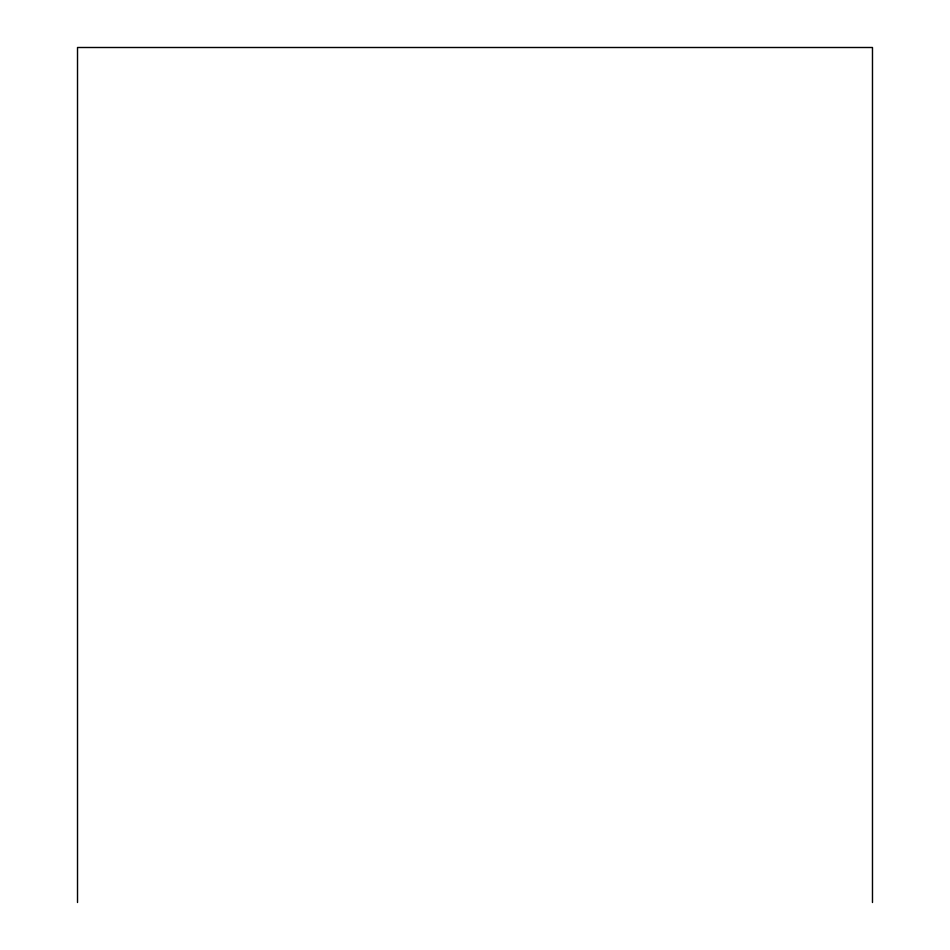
<?xml version="1.0" encoding="UTF-8"?>
<svg xmlns="http://www.w3.org/2000/svg" width="950" height="950" viewBox="0 0 950 950"><rect width="100%" height="100%" fill="white"/><g stroke="black" fill="none" stroke-linecap="round" stroke-linejoin="round"><path stroke-width="1.43" d="M872.48 902.5L872.48 47.5L77.52 47.5L77.52 902.5"/></g></svg>
